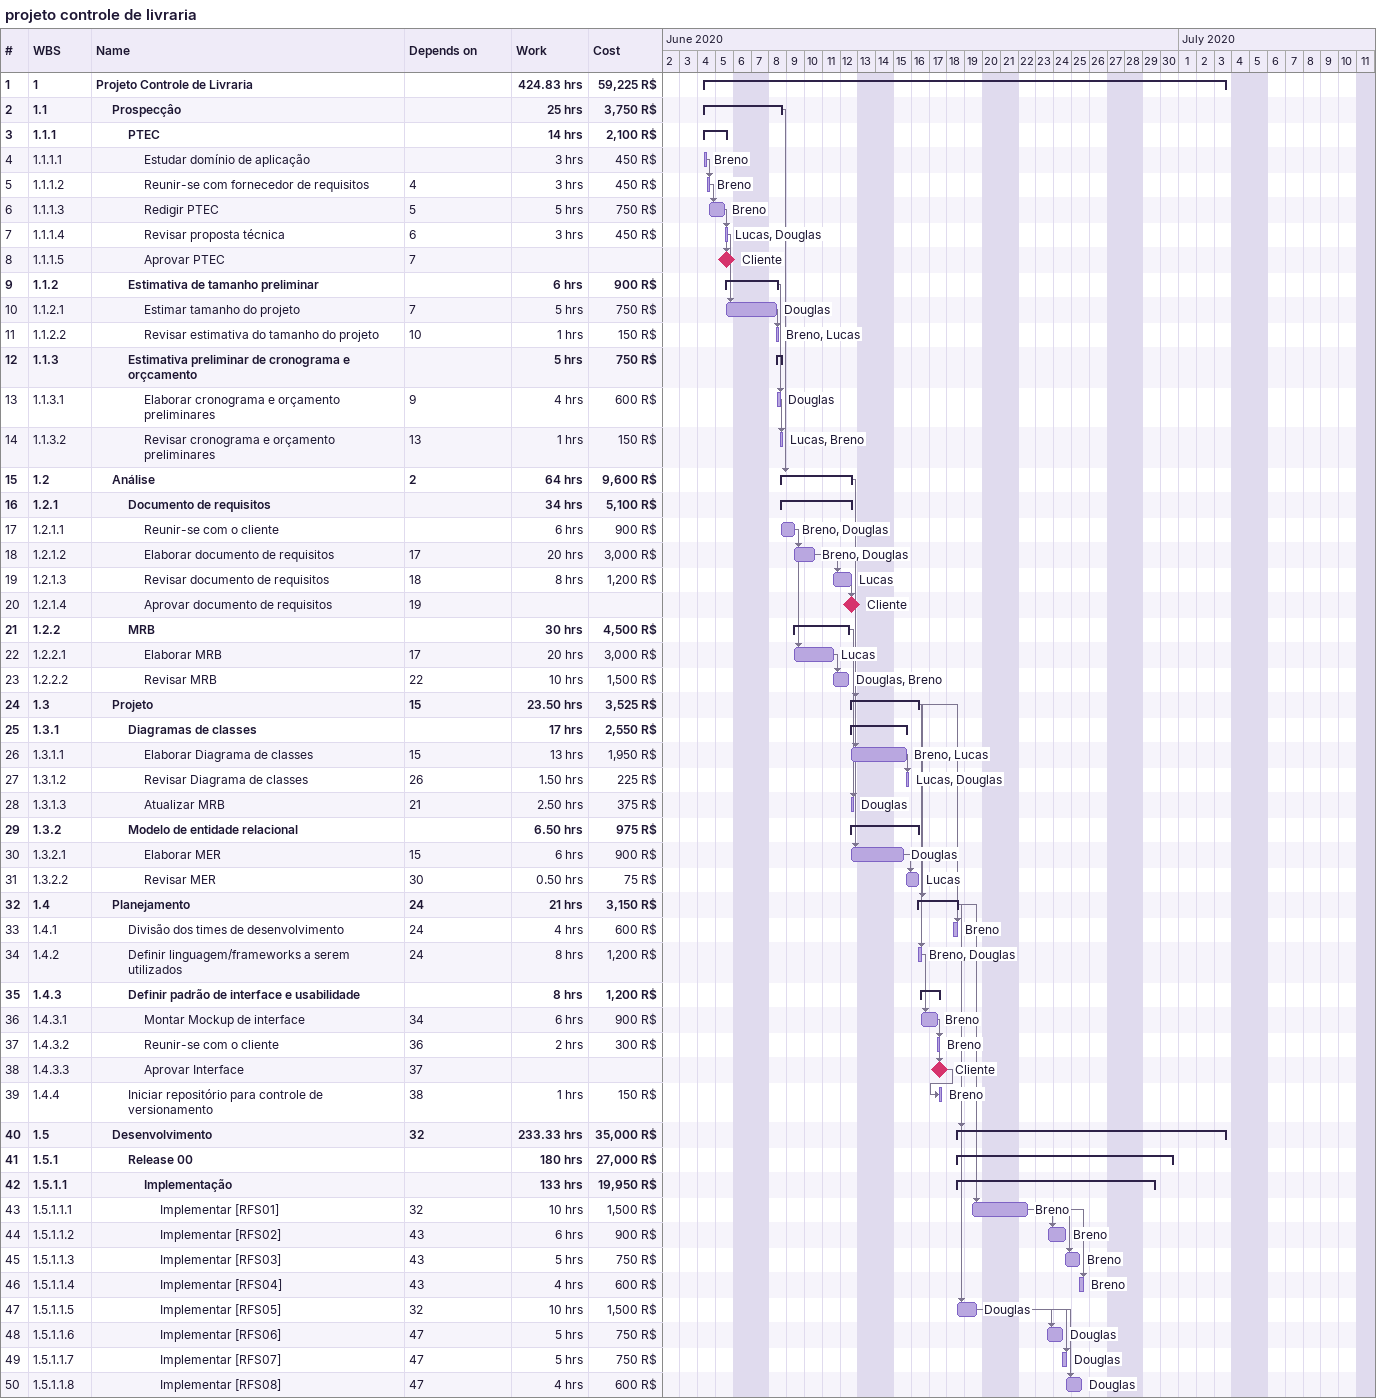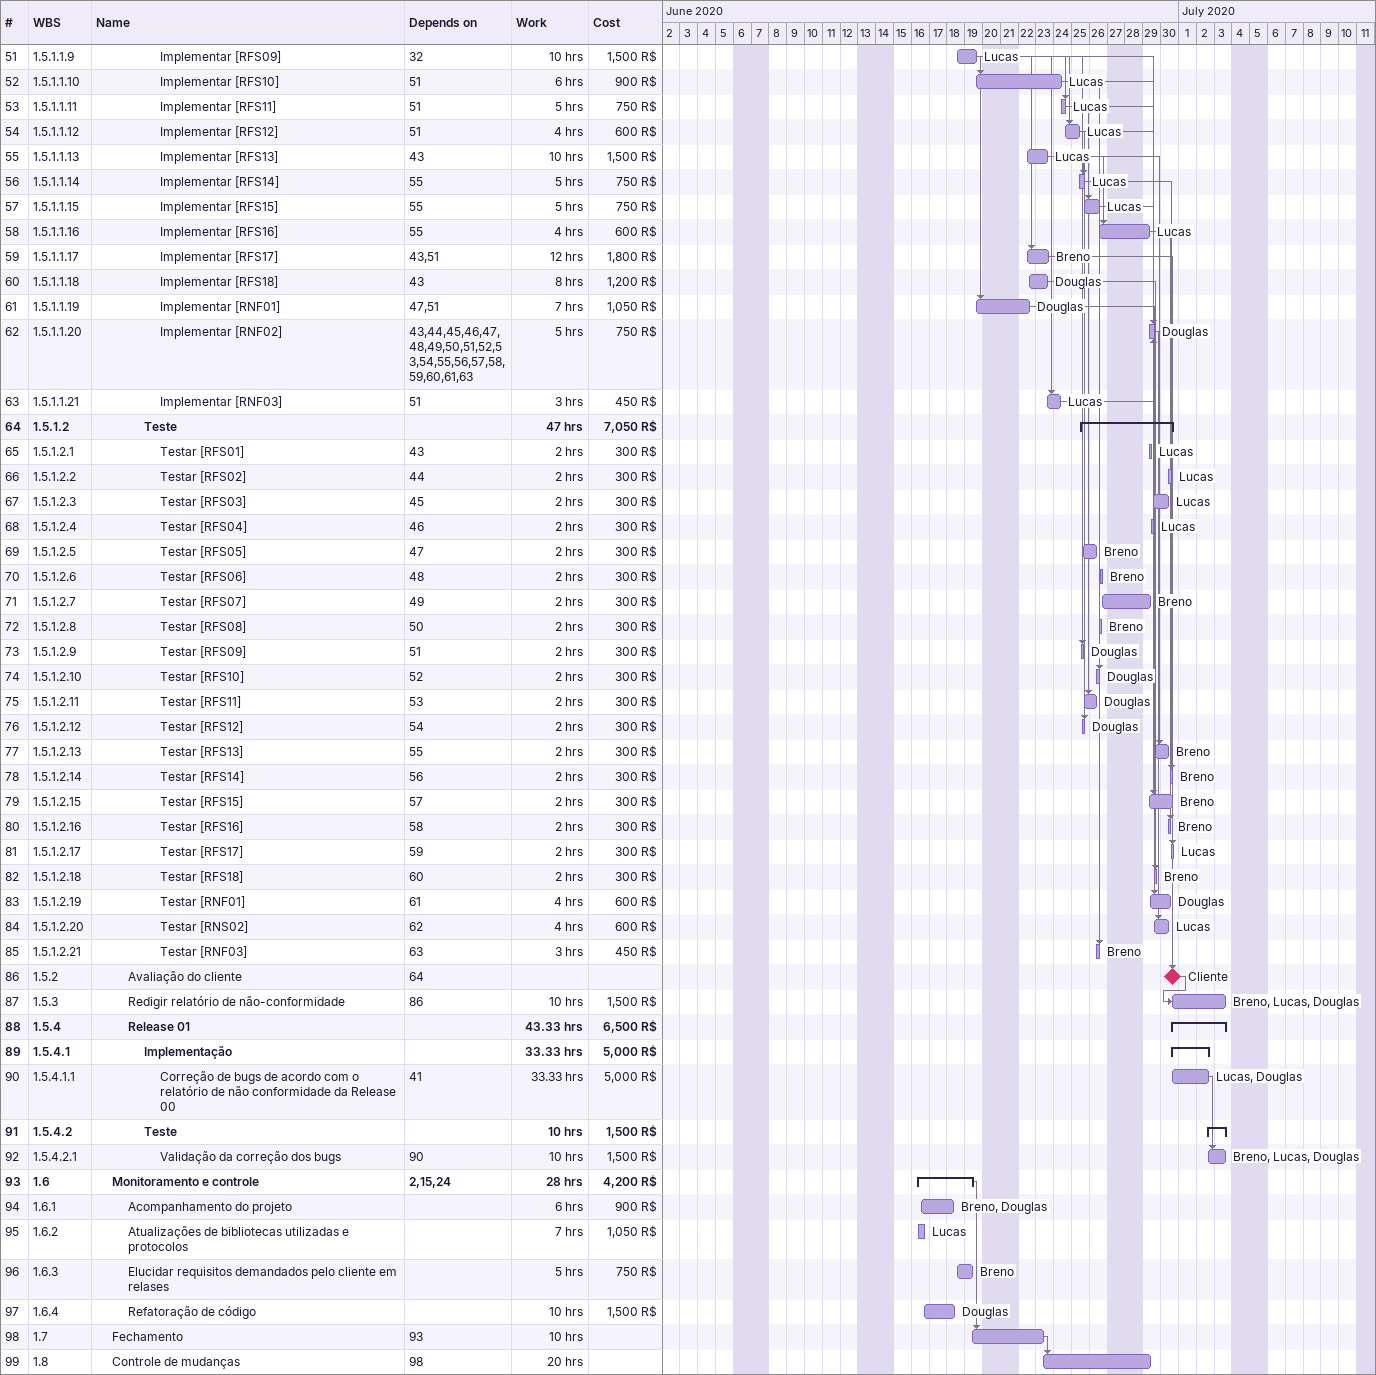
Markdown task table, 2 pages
projeto controle de livraria

| ID | WBS | Task | Start | Finish | Predecessors | Resources | Work (h) | Cost (R$) |
|---|---|---|---|---|---|---|---|---|
| 1 | 1 | **Projeto Controle de Livraria** | 2020-06-04 | 2020-07-03 |  |  | 424.83 | 59225 |
| 2 | 1.1 | **Prospecçâo** | 2020-06-04 | 2020-06-08 |  |  | 25 | 3750 |
| 3 | 1.1.1 | **PTEC** | 2020-06-04 | 2020-06-05 |  |  | 14 | 2100 |
| 4 | 1.1.1.1 | Estudar domínio de aplicação | 2020-06-04 | 2020-06-04 |  | Breno | 3 | 450 |
| 5 | 1.1.1.2 | Reunir-se com fornecedor de requisitos | 2020-06-04 | 2020-06-04 | 4 | Breno | 3 | 450 |
| 6 | 1.1.1.3 | Redigir PTEC | 2020-06-04 | 2020-06-05 | 5 | Breno | 5 | 750 |
| 7 | 1.1.1.4 | Revisar proposta técnica | 2020-06-05 | 2020-06-05 | 6 | Lucas, Douglas | 3 | 450 |
| 8 | 1.1.1.5 | Aprovar PTEC (milestone) | 2020-06-05 | 2020-06-05 | 7 | Cliente |  |  |
| 9 | 1.1.2 | **Estimativa de tamanho preliminar** | 2020-06-05 | 2020-06-08 |  |  | 6 | 900 |
| 10 | 1.1.2.1 | Estimar tamanho do projeto | 2020-06-05 | 2020-06-08 | 7 | Douglas | 5 | 750 |
| 11 | 1.1.2.2 | Revisar estimativa do tamanho do projeto | 2020-06-08 | 2020-06-08 | 10 | Breno, Lucas | 1 | 150 |
| 12 | 1.1.3 | **Estimativa preliminar de cronograma e orçcamento** | 2020-06-08 | 2020-06-08 |  |  | 5 | 750 |
| 13 | 1.1.3.1 | Elaborar cronograma e orçamento preliminares | 2020-06-08 | 2020-06-08 | 9 | Douglas | 4 | 600 |
| 14 | 1.1.3.2 | Revisar cronograma e orçamento preliminares | 2020-06-08 | 2020-06-08 | 13 | Lucas, Breno | 1 | 150 |
| 15 | 1.2 | **Análise** | 2020-06-08 | 2020-06-12 | 2 |  | 64 | 9600 |
| 16 | 1.2.1 | **Documento de requisitos** | 2020-06-08 | 2020-06-12 |  |  | 34 | 5100 |
| 17 | 1.2.1.1 | Reunir-se com o cliente | 2020-06-08 | 2020-06-09 |  | Breno, Douglas | 6 | 900 |
| 18 | 1.2.1.2 | Elaborar documento de requisitos | 2020-06-09 | 2020-06-10 | 17 | Breno, Douglas | 20 | 3000 |
| 19 | 1.2.1.3 | Revisar documento de requisitos | 2020-06-11 | 2020-06-12 | 18 | Lucas | 8 | 1200 |
| 20 | 1.2.1.4 | Aprovar documento de requisitos (milestone) | 2020-06-12 | 2020-06-12 | 19 | Cliente |  |  |
| 21 | 1.2.2 | **MRB** | 2020-06-09 | 2020-06-12 |  |  | 30 | 4500 |
| 22 | 1.2.2.1 | Elaborar MRB | 2020-06-09 | 2020-06-11 | 17 | Lucas | 20 | 3000 |
| 23 | 1.2.2.2 | Revisar MRB | 2020-06-11 | 2020-06-12 | 22 | Douglas, Breno | 10 | 1500 |
| 24 | 1.3 | **Projeto** | 2020-06-12 | 2020-06-16 | 15 |  | 23.50 | 3525 |
| 25 | 1.3.1 | **Diagramas de classes** | 2020-06-12 | 2020-06-15 |  |  | 17 | 2550 |
| 26 | 1.3.1.1 | Elaborar Diagrama de classes | 2020-06-12 | 2020-06-15 | 15 | Breno, Lucas | 13 | 1950 |
| 27 | 1.3.1.2 | Revisar Diagrama de classes | 2020-06-15 | 2020-06-15 | 26 | Lucas, Douglas | 1.50 | 225 |
| 28 | 1.3.1.3 | Atualizar MRB | 2020-06-12 | 2020-06-12 | 21 | Douglas | 2.50 | 375 |
| 29 | 1.3.2 | **Modelo de entidade relacional** | 2020-06-12 | 2020-06-16 |  |  | 6.50 | 975 |
| 30 | 1.3.2.1 | Elaborar MER | 2020-06-12 | 2020-06-15 | 15 | Douglas | 6 | 900 |
| 31 | 1.3.2.2 | Revisar MER | 2020-06-15 | 2020-06-16 | 30 | Lucas | 0.50 | 75 |
| 32 | 1.4 | **Planejamento** | 2020-06-16 | 2020-06-18 | 24 |  | 21 | 3150 |
| 33 | 1.4.1 | Divisão dos times de desenvolvimento | 2020-06-18 | 2020-06-18 | 24 | Breno | 4 | 600 |
| 34 | 1.4.2 | Definir linguagem/frameworks a serem utilizados | 2020-06-16 | 2020-06-16 | 24 | Breno, Douglas | 8 | 1200 |
| 35 | 1.4.3 | **Definir padrão de interface e usabilidade** | 2020-06-16 | 2020-06-17 |  |  | 8 | 1200 |
| 36 | 1.4.3.1 | Montar Mockup de interface | 2020-06-16 | 2020-06-17 | 34 | Breno | 6 | 900 |
| 37 | 1.4.3.2 | Reunir-se com o cliente | 2020-06-17 | 2020-06-17 | 36 | Breno | 2 | 300 |
| 38 | 1.4.3.3 | Aprovar Interface (milestone) | 2020-06-17 | 2020-06-17 | 37 | Cliente |  |  |
| 39 | 1.4.4 | Iniciar repositório para controle de versionamento | 2020-06-17 | 2020-06-17 | 38 | Breno | 1 | 150 |
| 40 | 1.5 | **Desenvolvimento** | 2020-06-18 | 2020-07-03 | 32 |  | 233.33 | 35000 |
| 41 | 1.5.1 | **Release 00** | 2020-06-18 | 2020-06-30 |  |  | 180 | 27000 |
| 42 | 1.5.1.1 | **Implementação** | 2020-06-18 | 2020-06-29 |  |  | 133 | 19950 |
| 43 | 1.5.1.1.1 | Implementar [RFS01] | 2020-06-19 | 2020-06-22 | 32 | Breno | 10 | 1500 |
| 44 | 1.5.1.1.2 | Implementar [RFS02] | 2020-06-23 | 2020-06-24 | 43 | Breno | 6 | 900 |
| 45 | 1.5.1.1.3 | Implementar [RFS03] | 2020-06-24 | 2020-06-25 | 43 | Breno | 5 | 750 |
| 46 | 1.5.1.1.4 | Implementar [RFS04] | 2020-06-25 | 2020-06-25 | 43 | Breno | 4 | 600 |
| 47 | 1.5.1.1.5 | Implementar [RFS05] | 2020-06-18 | 2020-06-19 | 32 | Douglas | 10 | 1500 |
| 48 | 1.5.1.1.6 | Implementar [RFS06] | 2020-06-23 | 2020-06-24 | 47 | Douglas | 5 | 750 |
| 49 | 1.5.1.1.7 | Implementar [RFS07] | 2020-06-24 | 2020-06-24 | 47 | Douglas | 5 | 750 |
| 50 | 1.5.1.1.8 | Implementar [RFS08] | 2020-06-24 | 2020-06-25 | 47 | Douglas | 4 | 600 |
| 51 | 1.5.1.1.9 | Implementar [RFS09] | 2020-06-18 | 2020-06-19 | 32 | Lucas | 10 | 1500 |
| 52 | 1.5.1.1.10 | Implementar [RFS10] | 2020-06-19 | 2020-06-24 | 51 | Lucas | 6 | 900 |
| 53 | 1.5.1.1.11 | Implementar [RFS11] | 2020-06-24 | 2020-06-24 | 51 | Lucas | 5 | 750 |
| 54 | 1.5.1.1.12 | Implementar [RFS12] | 2020-06-24 | 2020-06-25 | 51 | Lucas | 4 | 600 |
| 55 | 1.5.1.1.13 | Implementar [RFS13] | 2020-06-22 | 2020-06-23 | 43 | Lucas | 10 | 1500 |
| 56 | 1.5.1.1.14 | Implementar [RFS14] | 2020-06-25 | 2020-06-25 | 55 | Lucas | 5 | 750 |
| 57 | 1.5.1.1.15 | Implementar [RFS15] | 2020-06-25 | 2020-06-26 | 55 | Lucas | 5 | 750 |
| 58 | 1.5.1.1.16 | Implementar [RFS16] | 2020-06-26 | 2020-06-29 | 55 | Lucas | 4 | 600 |
| 59 | 1.5.1.1.17 | Implementar [RFS17] | 2020-06-22 | 2020-06-23 | 43, 51 | Breno | 12 | 1800 |
| 60 | 1.5.1.1.18 | Implementar [RFS18] | 2020-06-22 | 2020-06-23 | 43 | Douglas | 8 | 1200 |
| 61 | 1.5.1.1.19 | Implementar [RNF01] | 2020-06-19 | 2020-06-22 | 47, 51 | Douglas | 7 | 1050 |
| 62 | 1.5.1.1.20 | Implementar [RNF02] | 2020-06-29 | 2020-06-29 | 43, 44, 45, 46, 47, 48, 49, 50, 51, 52, 53, 54, 55, 56, 57, 58, 59, 60, 61, 63 | Douglas | 5 | 750 |
| 63 | 1.5.1.1.21 | Implementar [RNF03] | 2020-06-23 | 2020-06-24 | 51 | Lucas | 3 | 450 |
| 64 | 1.5.1.2 | **Teste** | 2020-06-25 | 2020-06-30 |  |  | 47 | 7050 |
| 65 | 1.5.1.2.1 | Testar [RFS01] | 2020-06-29 | 2020-06-29 | 43 | Lucas | 2 | 300 |
| 66 | 1.5.1.2.2 | Testar [RFS02] | 2020-06-30 | 2020-06-30 | 44 | Lucas | 2 | 300 |
| 67 | 1.5.1.2.3 | Testar [RFS03] | 2020-06-29 | 2020-06-30 | 45 | Lucas | 2 | 300 |
| 68 | 1.5.1.2.4 | Testar [RFS04] | 2020-06-29 | 2020-06-29 | 46 | Lucas | 2 | 300 |
| 69 | 1.5.1.2.5 | Testar [RFS05] | 2020-06-25 | 2020-06-26 | 47 | Breno | 2 | 300 |
| 70 | 1.5.1.2.6 | Testar [RFS06] | 2020-06-26 | 2020-06-26 | 48 | Breno | 2 | 300 |
| 71 | 1.5.1.2.7 | Testar [RFS07] | 2020-06-26 | 2020-06-29 | 49 | Breno | 2 | 300 |
| 72 | 1.5.1.2.8 | Testar [RFS08] | 2020-06-26 | 2020-06-26 | 50 | Breno | 2 | 300 |
| 73 | 1.5.1.2.9 | Testar [RFS09] | 2020-06-25 | 2020-06-25 | 51 | Douglas | 2 | 300 |
| 74 | 1.5.1.2.10 | Testar [RFS10] | 2020-06-26 | 2020-06-26 | 52 | Douglas | 2 | 300 |
| 75 | 1.5.1.2.11 | Testar [RFS11] | 2020-06-25 | 2020-06-26 | 53 | Douglas | 2 | 300 |
| 76 | 1.5.1.2.12 | Testar [RFS12] | 2020-06-25 | 2020-06-25 | 54 | Douglas | 2 | 300 |
| 77 | 1.5.1.2.13 | Testar [RFS13] | 2020-06-29 | 2020-06-30 | 55 | Breno | 2 | 300 |
| 78 | 1.5.1.2.14 | Testar [RFS14] | 2020-06-30 | 2020-06-30 | 56 | Breno | 2 | 300 |
| 79 | 1.5.1.2.15 | Testar [RFS15] | 2020-06-29 | 2020-06-30 | 57 | Breno | 2 | 300 |
| 80 | 1.5.1.2.16 | Testar [RFS16] | 2020-06-30 | 2020-06-30 | 58 | Breno | 2 | 300 |
| 81 | 1.5.1.2.17 | Testar [RFS17] | 2020-06-30 | 2020-06-30 | 59 | Lucas | 2 | 300 |
| 82 | 1.5.1.2.18 | Testar [RFS18] | 2020-06-29 | 2020-06-29 | 60 | Breno | 2 | 300 |
| 83 | 1.5.1.2.19 | Testar [RNF01] | 2020-06-29 | 2020-06-30 | 61 | Douglas | 4 | 600 |
| 84 | 1.5.1.2.20 | Testar [RNS02] | 2020-06-29 | 2020-06-30 | 62 | Lucas | 4 | 600 |
| 85 | 1.5.1.2.21 | Testar [RNF03] | 2020-06-26 | 2020-06-26 | 63 | Breno | 3 | 450 |
| 86 | 1.5.2 | Avaliação do cliente (milestone) | 2020-06-30 | 2020-06-30 | 64 | Cliente |  |  |
| 87 | 1.5.3 | Redigir relatório de não-conformidade | 2020-06-30 | 2020-07-03 | 86 | Breno, Lucas, Douglas | 10 | 1500 |
| 88 | 1.5.4 | **Release 01** | 2020-06-30 | 2020-07-03 |  |  | 43.33 | 6500 |
| 89 | 1.5.4.1 | **Implementação** | 2020-06-30 | 2020-07-02 |  |  | 33.33 | 5000 |
| 90 | 1.5.4.1.1 | Correção de bugs de acordo com o relatório de não conformidade da Release 00 | 2020-06-30 | 2020-07-02 | 41 | Lucas, Douglas | 33.33 | 5000 |
| 91 | 1.5.4.2 | **Teste** | 2020-07-02 | 2020-07-03 |  |  | 10 | 1500 |
| 92 | 1.5.4.2.1 | Validação da correção dos bugs | 2020-07-02 | 2020-07-03 | 90 | Breno, Lucas, Douglas | 10 | 1500 |
| 93 | 1.6 | **Monitoramento e controle** | 2020-06-16 | 2020-06-19 | 2, 15, 24 |  | 28 | 4200 |
| 94 | 1.6.1 | Acompanhamento do projeto | 2020-06-16 | 2020-06-18 |  | Breno, Douglas | 6 | 900 |
| 95 | 1.6.2 | Atualizações de bibliotecas utilizadas e protocolos | 2020-06-16 | 2020-06-16 |  | Lucas | 7 | 1050 |
| 96 | 1.6.3 | Elucidar requisitos demandados pelo cliente em relases | 2020-06-18 | 2020-06-19 |  | Breno | 5 | 750 |
| 97 | 1.6.4 | Refatoração de código | 2020-06-16 | 2020-06-18 |  | Douglas | 10 | 1500 |
| 98 | 1.7 | Fechamento | 2020-06-19 | 2020-06-23 | 93 |  | 10 |  |
| 99 | 1.8 | Controle de mudanças | 2020-06-23 | 2020-06-29 | 98 |  | 20 |  |
